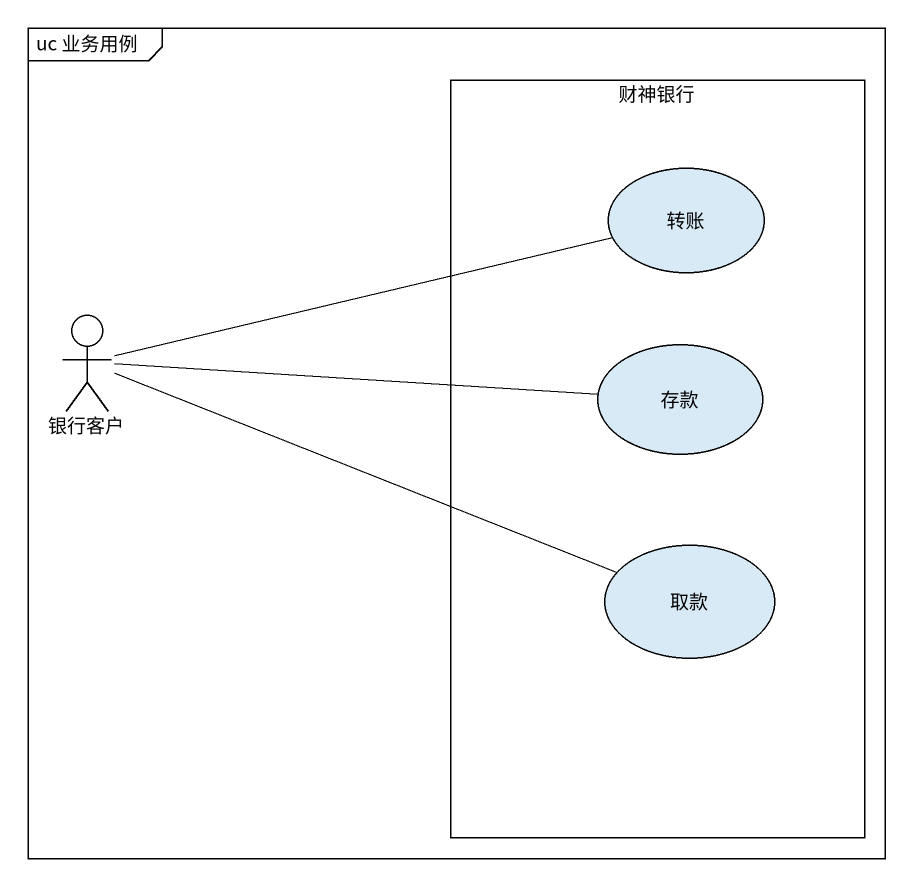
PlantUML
@startuml
mainframe uc 业务用例
rectangle 财神银行 {
  usecase 转账
  usecase 存款
  usecase 取款
}
actor 银行客户
银行客户 -right- 转账
银行客户 -right- 存款
银行客户 -right- 取款
@enduml
